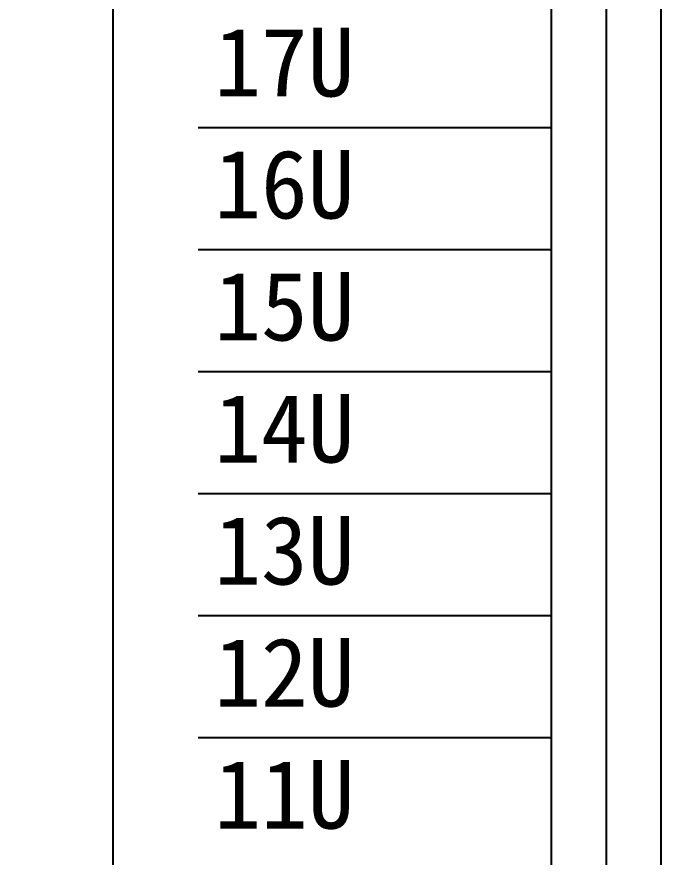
# Model space of a CAD drawing. Header units: millimetres. Extents: x 969 to 1551, y 435 to 847.
# Drawn here: x 1024.72 to 1048.21, y 494.45 to 525.06 of the extents above; entities that cross this region are included whole.
import ezdxf
from ezdxf.enums import TextEntityAlignment as Align

# ---------------------------------------------------------------- set-up
doc = ezdxf.new("R2010")
doc.units = ezdxf.units.MM
doc.styles.get("Standard").update_dxf_attribs({"font": ''})
doc.styles.get('Standard').set_extended_font_data('SimSun')
doc.dimstyles.new('ISO-25', dxfattribs={"dimtxt": 2.5, "dimasz": 2.5, "dimexe": 1.25, "dimexo": 0.625, "dimtad": 1, "dimtxsty": 'Standard', "dimcen": 2.5, "dimadec": 0, "dimazin": 0, "dimtfac": 1, "dimtmove": 0, "dimatfit": 3, "dimfxl": 1, "dimarcsym": 0})

# ---------------------------------------------------------------- blocks, each defined once
blk = doc.blocks.new('*U25')
at = {"color": 0}
for p, q in [((0, 0), (0, 235)), ((2, 3), (2, 229)), ((4, 3), (4, 229))]:
    blk.add_line(p, q, dxfattribs=at)
blk = doc.blocks.new('*D27')
at = {"color": 0, "lineweight": -2, "transparency": 16777216}
for p, q in [((1043.584, 676.402), (1026.983, 676.402)), ((1028.233, 443.902), (1028.233, 673.902)), ((1043.584, 441.402), (1026.983, 441.402))]:
    blk.add_line(p, q, dxfattribs=at)
at = {"color": 0, "transparency": 16777216}
for points in [[(1027.817, 673.902), (1028.65, 673.902), (1028.233, 676.402)], [(1027.817, 443.902), (1028.65, 443.902), (1028.233, 441.402)]]:
    blk.add_solid(points, dxfattribs=at)
at = {"layer": 'Defpoints', "color": 0, "transparency": 16777216}
for p in [(1028.233, 676.402), (1044.209, 676.402), (1044.209, 441.402)]:
    blk.add_point(p, dxfattribs=at)
at = {"color": 0, "transparency": 16777216, "insert": (1026.358, 558.902), "char_height": 2.5, "attachment_point": 5, "rotation": 90}
blk.add_mtext('2350', dxfattribs=at)
blk = doc.blocks.new('机柜—标尺')
at = {"color": 0}
for p, q in [((0, 71.12), (-12.882, 71.12)), ((0, 66.675), (-12.882, 66.675)), ((0, 62.23), (-12.882, 62.23)), ((0, 57.785), (-12.882, 57.785)), ((0, 53.34), (-12.882, 53.34)), ((0, 48.895), (-12.882, 48.895))]:
    blk.add_line(p, q, dxfattribs=at)
for s, p in [('17U', (-9.739, 73.511)), ('16U', (-9.739, 69.066)), ('15U', (-9.739, 64.621)), ('14U', (-9.739, 60.176)), ('13U', (-9.739, 55.731)), ('12U', (-9.739, 51.286)), ('11U', (-9.739, 46.841))]:
    blk.add_text(s, height=2.5, dxfattribs=at).set_placement(p, align=Align.MIDDLE_CENTER)

msp = doc.modelspace()

# ---------------------------------------------------------------- block references
at = {"color": 4}
msp.add_blockref('*U25', (1044.209, 441.402), dxfattribs=at)
at = {"color": 1}
msp.add_blockref('机柜—标尺', (1044.209, 449.901), dxfattribs=at)

# ---------------------------------------------------------------- dimensions: what is measured, and where the dimension line sits
at = {"color": 2}
dim = msp.add_linear_dim(base=(1028.233, 676.402), p1=(1044.209, 441.402), p2=(1044.209, 676.402), angle=90, text='2350', dimstyle='ISO-25', dxfattribs=at)
dim.commit()
dim.dimension.update_dxf_attribs({"geometry": '*D27', "text_midpoint": (1028.233, 558.902), "dimtype": 160})

doc.saveas('drawing.dxf')
